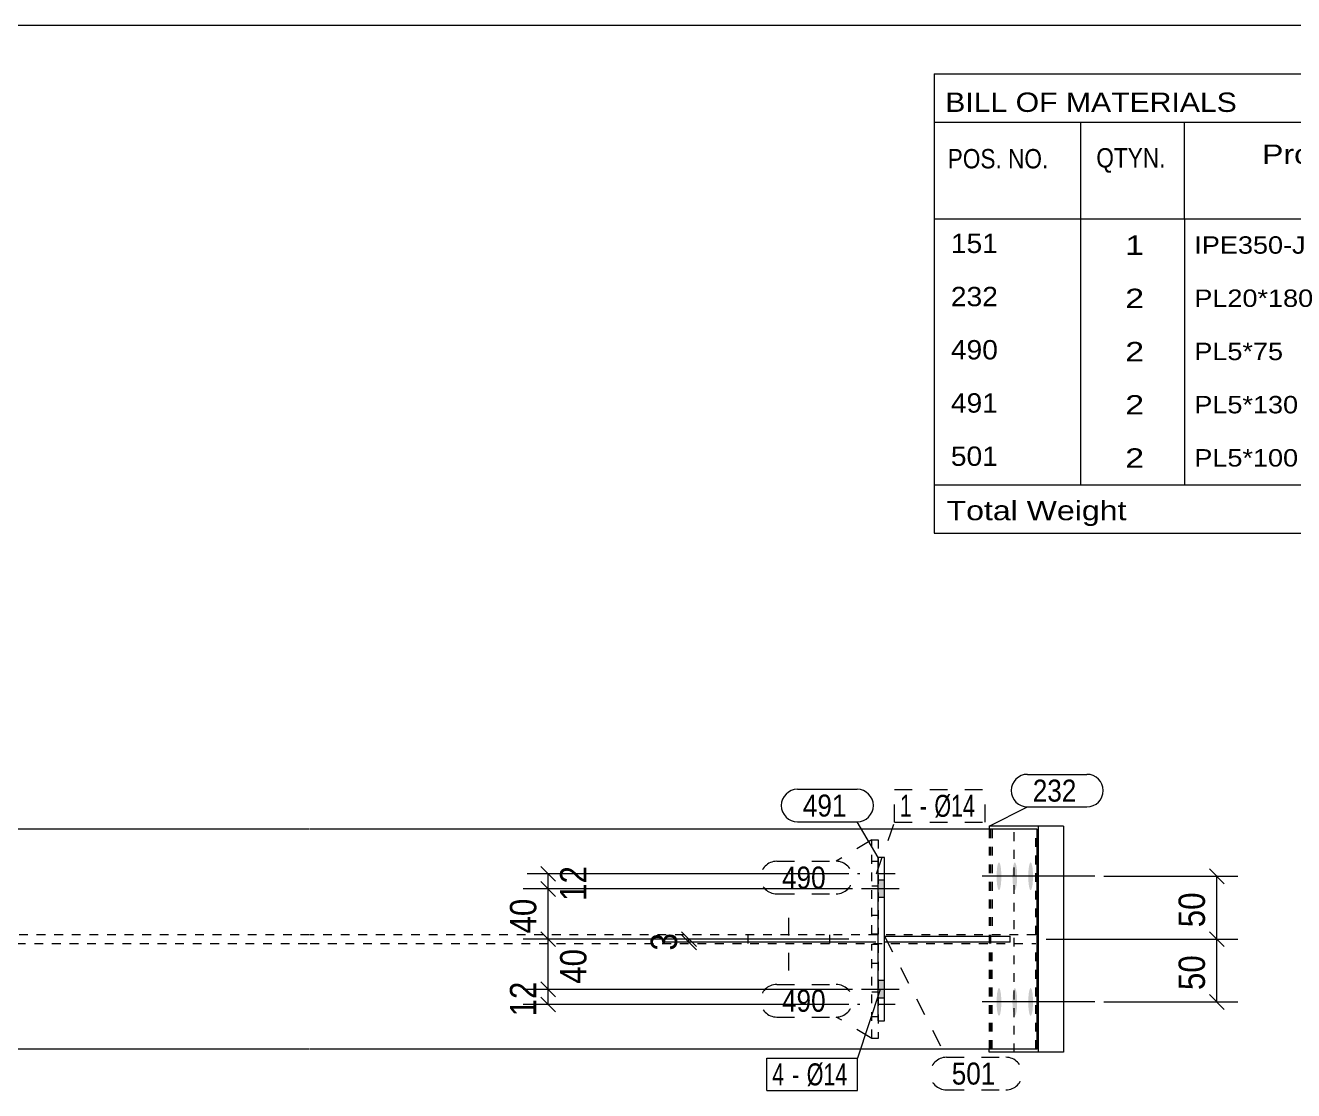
# Model space of a CAD drawing. Header units: millimetres. Extents: x 2 to 579, y 1 to 405.
# Drawn here: x 290.7 to 434.8, y 283.9 to 405 of the extents above; entities that cross this region are included whole.
import ezdxf

# ---------------------------------------------------------------- set-up
doc = ezdxf.new("R2010")
doc.units = ezdxf.units.MM
for name, pattern in [('XKITLINE00', [0]), ('XKITLINE01', [4, 1, -1, 1, -1]), ('XKITLINE02', [4, 2, -2])]:
    doc.linetypes.add(name, pattern=pattern)
for name, color, linetype, lineweight in [('Bolt', 3, 'Continuous', 0), ('BoltMark', 7, 'Continuous', 0), ('Dimensions', 7, 'Continuous', 0), ('DrawingSheet', 5, 'Continuous', 0), ('OtherObjectType', 7, 'Continuous', 0), ('Part', 2, 'Continuous', 0), ('PartMark', 7, 'Continuous', 0)]:
    doc.layers.add(name, color=color, linetype=linetype, lineweight=lineweight)
doc.styles.add('ARIAL', font='ARIAL.TTF')
doc.styles.add('ARIAL_NARROW', font='ARIALN.TTF')

# ---------------------------------------------------------------- blocks, each defined once
blk = doc.blocks.new('*A19')
at = {"layer": 'Bolt', "color": 3, "linetype": 'XKITLINE02', "lineweight": 0}
for p, q in [((377.48, 297.54), (377.48, 304.69)), ((372.84, 300.61), (372.84, 301.61)), ((382.12, 300.61), (382.12, 301.61))]:
    blk.add_line(p, q, dxfattribs=at)
blk = doc.blocks.new('*A21')
at = {"layer": 'Bolt', "color": 3, "linetype": 'XKITLINE02', "lineweight": 0}
for p, q in [((387.64, 295.09), (386.92, 295.09)), ((389.56, 293.69), (385.28, 293.69)), ((387.64, 292.28), (386.92, 292.28))]:
    blk.add_line(p, q, dxfattribs=at)
blk = doc.blocks.new('*A22')
at = {"layer": 'Bolt', "color": 3, "linetype": 'XKITLINE02', "lineweight": 0}
for p, q in [((387.64, 309.95), (386.92, 309.95)), ((389.56, 308.54), (385.28, 308.54)), ((387.64, 307.14), (386.92, 307.14))]:
    blk.add_line(p, q, dxfattribs=at)
blk = doc.blocks.new('*A23')
at = {"layer": 'Bolt'}
for points in [[(387.64, 307.83), (388.35, 307.83), (388.35, 305.83), (387.64, 305.83)], [(387.64, 307.83), (388.35, 307.83), (388.35, 305.83), (387.64, 305.83)], [(387.64, 296.4), (388.35, 296.4), (388.35, 294.4), (387.64, 294.4)], [(387.64, 296.4), (388.35, 296.4), (388.35, 294.4), (387.64, 294.4)]]:
    blk.add_hatch(color=3, dxfattribs=at).paths.add_polyline_path(points, flags=17)
at = {"layer": 'Bolt', "color": 3, "linetype": 'XKITLINE00', "lineweight": 0}
for p, q in [((388.35, 307.83), (387.64, 307.83)), ((388.35, 307.83), (387.64, 307.83)), ((390.01, 306.83), (385.72, 306.83)), ((390.01, 306.83), (385.72, 306.83)), ((388.35, 305.83), (387.64, 305.83)), ((388.35, 305.83), (387.64, 305.83)), ((388.35, 296.4), (387.64, 296.4)), ((388.35, 296.4), (387.64, 296.4)), ((390.01, 295.4), (385.72, 295.4)), ((390.01, 295.4), (385.72, 295.4)), ((388.35, 294.4), (387.64, 294.4)), ((388.35, 294.4), (387.64, 294.4))]:
    blk.add_line(p, q, dxfattribs=at)
blk = doc.blocks.new('*A26')
at = {"layer": 'Bolt'}
for points in [[(401.62, 308.22), (401.62, 308.18), (401.62, 308.14), (401.62, 308.1), (401.62, 308.06), (401.62, 308.03), (401.62, 307.99), (401.62, 307.95), (401.62, 307.91), (401.62, 307.87), (401.62, 307.84), (401.61, 307.8), (401.61, 307.76), (401.61, 307.73), (401.61, 307.69), (401.6, 307.66), (401.6, 307.62), (401.6, 307.58), (401.6, 307.55), (401.59, 307.52), (401.59, 307.48), (401.59, 307.45), (401.58, 307.42), (401.58, 307.38), (401.58, 307.35), (401.57, 307.32), (401.57, 307.29), (401.56, 307.26), (401.56, 307.23), (401.56, 307.2), (401.55, 307.17), (401.55, 307.15), (401.54, 307.12), (401.54, 307.09), (401.53, 307.07), (401.53, 307.04), (401.52, 307.02), (401.52, 306.99), (401.51, 306.97), (401.51, 306.95), (401.5, 306.93), (401.5, 306.91), (401.49, 306.89), (401.48, 306.87), (401.48, 306.85), (401.47, 306.84), (401.47, 306.82), (401.46, 306.8), (401.46, 306.79), (401.45, 306.78), (401.44, 306.76), (401.44, 306.75), (401.43, 306.74), (401.42, 306.73), (401.42, 306.72), (401.41, 306.72), (401.41, 306.71), (401.4, 306.7), (401.39, 306.7), (401.39, 306.69), (401.38, 306.69), (401.37, 306.69), (401.37, 306.69), (401.36, 306.69), (401.35, 306.69), (401.35, 306.69), (401.34, 306.69), (401.33, 306.69), (401.33, 306.7), (401.32, 306.7), (401.31, 306.71), (401.31, 306.72), (401.3, 306.72), (401.3, 306.73), (401.29, 306.74), (401.28, 306.75), (401.28, 306.76), (401.27, 306.78), (401.26, 306.79), (401.26, 306.8), (401.25, 306.82), (401.25, 306.84), (401.24, 306.85), (401.23, 306.87), (401.23, 306.89), (401.22, 306.91), (401.22, 306.93), (401.21, 306.95), (401.21, 306.97), (401.2, 306.99), (401.2, 307.02), (401.19, 307.04), (401.19, 307.07), (401.18, 307.09), (401.18, 307.12), (401.17, 307.15), (401.17, 307.17), (401.16, 307.2), (401.16, 307.23), (401.15, 307.26), (401.15, 307.29), (401.15, 307.32), (401.14, 307.35), (401.14, 307.38), (401.14, 307.42), (401.13, 307.45), (401.13, 307.48), (401.13, 307.52), (401.12, 307.55), (401.12, 307.58), (401.12, 307.62), (401.11, 307.66), (401.11, 307.69), (401.11, 307.73), (401.11, 307.76), (401.11, 307.8), (401.1, 307.84), (401.1, 307.87), (401.1, 307.91), (401.1, 307.95), (401.1, 307.99), (401.1, 308.03), (401.1, 308.06), (401.1, 308.1), (401.09, 308.14), (401.09, 308.18), (401.09, 308.22), (401.09, 308.26), (401.09, 308.3), (401.09, 308.33), (401.09, 308.37), (401.1, 308.41), (401.1, 308.45), (401.1, 308.49), (401.1, 308.53), (401.1, 308.56), (401.1, 308.6), (401.1, 308.64), (401.1, 308.68), (401.11, 308.71), (401.11, 308.75), (401.11, 308.79), (401.11, 308.82), (401.11, 308.86), (401.12, 308.89), (401.12, 308.93), (401.12, 308.96), (401.13, 309), (401.13, 309.03), (401.13, 309.06), (401.14, 309.1), (401.14, 309.13), (401.14, 309.16), (401.15, 309.19), (401.15, 309.22), (401.15, 309.25), (401.16, 309.28), (401.16, 309.31), (401.17, 309.34), (401.17, 309.37), (401.18, 309.39), (401.18, 309.42), (401.19, 309.45), (401.19, 309.47), (401.2, 309.5), (401.2, 309.52), (401.21, 309.54), (401.21, 309.56), (401.22, 309.58), (401.22, 309.6), (401.23, 309.62), (401.23, 309.64), (401.24, 309.66), (401.25, 309.68), (401.25, 309.69), (401.26, 309.71), (401.26, 309.72), (401.27, 309.74), (401.28, 309.75), (401.28, 309.76), (401.29, 309.77), (401.3, 309.78), (401.3, 309.79), (401.31, 309.8), (401.31, 309.8), (401.32, 309.81), (401.33, 309.82), (401.33, 309.82), (401.34, 309.82), (401.35, 309.83), (401.35, 309.83), (401.36, 309.83), (401.37, 309.83), (401.37, 309.83), (401.38, 309.82), (401.39, 309.82), (401.39, 309.82), (401.4, 309.81), (401.41, 309.8), (401.41, 309.8), (401.42, 309.79), (401.42, 309.78), (401.43, 309.77), (401.44, 309.76), (401.44, 309.75), (401.45, 309.74), (401.46, 309.72), (401.46, 309.71), (401.47, 309.69), (401.47, 309.68), (401.48, 309.66), (401.48, 309.64), (401.49, 309.62), (401.5, 309.6), (401.5, 309.58), (401.51, 309.56), (401.51, 309.54), (401.52, 309.52), (401.52, 309.5), (401.53, 309.47), (401.53, 309.45), (401.54, 309.42), (401.54, 309.39), (401.55, 309.37), (401.55, 309.34), (401.56, 309.31), (401.56, 309.28), (401.56, 309.25), (401.57, 309.22), (401.57, 309.19), (401.58, 309.16), (401.58, 309.13), (401.58, 309.1), (401.59, 309.06), (401.59, 309.03), (401.59, 309), (401.6, 308.96), (401.6, 308.93), (401.6, 308.89), (401.6, 308.86), (401.61, 308.82), (401.61, 308.79), (401.61, 308.75), (401.61, 308.71), (401.62, 308.68), (401.62, 308.64), (401.62, 308.6), (401.62, 308.56), (401.62, 308.53), (401.62, 308.49), (401.62, 308.45), (401.62, 308.41), (401.62, 308.37), (401.62, 308.33), (401.62, 308.3), (401.62, 308.26)], [(403.42, 308.22), (403.42, 308.18), (403.42, 308.14), (403.42, 308.1), (403.42, 308.06), (403.42, 308.03), (403.42, 307.99), (403.42, 307.95), (403.42, 307.91), (403.42, 307.87), (403.41, 307.84), (403.41, 307.8), (403.41, 307.76), (403.41, 307.73), (403.41, 307.69), (403.4, 307.66), (403.4, 307.62), (403.4, 307.58), (403.39, 307.55), (403.39, 307.52), (403.39, 307.48), (403.39, 307.45), (403.38, 307.42), (403.38, 307.38), (403.37, 307.35), (403.37, 307.32), (403.37, 307.29), (403.36, 307.26), (403.36, 307.23), (403.35, 307.2), (403.35, 307.17), (403.35, 307.15), (403.34, 307.12), (403.34, 307.09), (403.33, 307.07), (403.33, 307.04), (403.32, 307.02), (403.32, 306.99), (403.31, 306.97), (403.31, 306.95), (403.3, 306.93), (403.29, 306.91), (403.29, 306.89), (403.28, 306.87), (403.28, 306.85), (403.27, 306.84), (403.27, 306.82), (403.26, 306.8), (403.25, 306.79), (403.25, 306.78), (403.24, 306.76), (403.23, 306.75), (403.23, 306.74), (403.22, 306.73), (403.22, 306.72), (403.21, 306.72), (403.2, 306.71), (403.2, 306.7), (403.19, 306.7), (403.18, 306.69), (403.18, 306.69), (403.17, 306.69), (403.16, 306.69), (403.16, 306.69), (403.15, 306.69), (403.14, 306.69), (403.14, 306.69), (403.13, 306.69), (403.13, 306.7), (403.12, 306.7), (403.11, 306.71), (403.11, 306.72), (403.1, 306.72), (403.09, 306.73), (403.09, 306.74), (403.08, 306.75), (403.07, 306.76), (403.07, 306.78), (403.06, 306.79), (403.06, 306.8), (403.05, 306.82), (403.04, 306.84), (403.04, 306.85), (403.03, 306.87), (403.03, 306.89), (403.02, 306.91), (403.02, 306.93), (403.01, 306.95), (403, 306.97), (403, 306.99), (402.99, 307.02), (402.99, 307.04), (402.98, 307.07), (402.98, 307.09), (402.97, 307.12), (402.97, 307.15), (402.97, 307.17), (402.96, 307.2), (402.96, 307.23), (402.95, 307.26), (402.95, 307.29), (402.94, 307.32), (402.94, 307.35), (402.94, 307.38), (402.93, 307.42), (402.93, 307.45), (402.93, 307.48), (402.92, 307.52), (402.92, 307.55), (402.92, 307.58), (402.92, 307.62), (402.91, 307.66), (402.91, 307.69), (402.91, 307.73), (402.91, 307.76), (402.9, 307.8), (402.9, 307.84), (402.9, 307.87), (402.9, 307.91), (402.9, 307.95), (402.9, 307.99), (402.9, 308.03), (402.89, 308.06), (402.89, 308.1), (402.89, 308.14), (402.89, 308.18), (402.89, 308.22), (402.89, 308.26), (402.89, 308.3), (402.89, 308.33), (402.89, 308.37), (402.89, 308.41), (402.89, 308.45), (402.9, 308.49), (402.9, 308.53), (402.9, 308.56), (402.9, 308.6), (402.9, 308.64), (402.9, 308.68), (402.9, 308.71), (402.91, 308.75), (402.91, 308.79), (402.91, 308.82), (402.91, 308.86), (402.92, 308.89), (402.92, 308.93), (402.92, 308.96), (402.92, 309), (402.93, 309.03), (402.93, 309.06), (402.93, 309.1), (402.94, 309.13), (402.94, 309.16), (402.94, 309.19), (402.95, 309.22), (402.95, 309.25), (402.96, 309.28), (402.96, 309.31), (402.97, 309.34), (402.97, 309.37), (402.97, 309.39), (402.98, 309.42), (402.98, 309.45), (402.99, 309.47), (402.99, 309.5), (403, 309.52), (403, 309.54), (403.01, 309.56), (403.02, 309.58), (403.02, 309.6), (403.03, 309.62), (403.03, 309.64), (403.04, 309.66), (403.04, 309.68), (403.05, 309.69), (403.06, 309.71), (403.06, 309.72), (403.07, 309.74), (403.07, 309.75), (403.08, 309.76), (403.09, 309.77), (403.09, 309.78), (403.1, 309.79), (403.11, 309.8), (403.11, 309.8), (403.12, 309.81), (403.13, 309.82), (403.13, 309.82), (403.14, 309.82), (403.14, 309.83), (403.15, 309.83), (403.16, 309.83), (403.16, 309.83), (403.17, 309.83), (403.18, 309.82), (403.18, 309.82), (403.19, 309.82), (403.2, 309.81), (403.2, 309.8), (403.21, 309.8), (403.22, 309.79), (403.22, 309.78), (403.23, 309.77), (403.23, 309.76), (403.24, 309.75), (403.25, 309.74), (403.25, 309.72), (403.26, 309.71), (403.27, 309.69), (403.27, 309.68), (403.28, 309.66), (403.28, 309.64), (403.29, 309.62), (403.29, 309.6), (403.3, 309.58), (403.31, 309.56), (403.31, 309.54), (403.32, 309.52), (403.32, 309.5), (403.33, 309.47), (403.33, 309.45), (403.34, 309.42), (403.34, 309.39), (403.35, 309.37), (403.35, 309.34), (403.35, 309.31), (403.36, 309.28), (403.36, 309.25), (403.37, 309.22), (403.37, 309.19), (403.37, 309.16), (403.38, 309.13), (403.38, 309.1), (403.39, 309.06), (403.39, 309.03), (403.39, 309), (403.39, 308.96), (403.4, 308.93), (403.4, 308.89), (403.4, 308.86), (403.41, 308.82), (403.41, 308.79), (403.41, 308.75), (403.41, 308.71), (403.41, 308.68), (403.42, 308.64), (403.42, 308.6), (403.42, 308.56), (403.42, 308.53), (403.42, 308.49), (403.42, 308.45), (403.42, 308.41), (403.42, 308.37), (403.42, 308.33), (403.42, 308.3), (403.42, 308.26)], [(405.22, 308.22), (405.22, 308.18), (405.22, 308.14), (405.22, 308.1), (405.22, 308.06), (405.22, 308.03), (405.22, 307.99), (405.22, 307.95), (405.22, 307.91), (405.21, 307.87), (405.21, 307.84), (405.21, 307.8), (405.21, 307.76), (405.21, 307.73), (405.2, 307.69), (405.2, 307.66), (405.2, 307.62), (405.2, 307.58), (405.19, 307.55), (405.19, 307.52), (405.19, 307.48), (405.18, 307.45), (405.18, 307.42), (405.18, 307.38), (405.17, 307.35), (405.17, 307.32), (405.17, 307.29), (405.16, 307.26), (405.16, 307.23), (405.15, 307.2), (405.15, 307.17), (405.14, 307.15), (405.14, 307.12), (405.13, 307.09), (405.13, 307.07), (405.12, 307.04), (405.12, 307.02), (405.11, 306.99), (405.11, 306.97), (405.1, 306.95), (405.1, 306.93), (405.09, 306.91), (405.09, 306.89), (405.08, 306.87), (405.08, 306.85), (405.07, 306.84), (405.06, 306.82), (405.06, 306.8), (405.05, 306.79), (405.05, 306.78), (405.04, 306.76), (405.03, 306.75), (405.03, 306.74), (405.02, 306.73), (405.01, 306.72), (405.01, 306.72), (405, 306.71), (404.99, 306.7), (404.99, 306.7), (404.98, 306.69), (404.98, 306.69), (404.97, 306.69), (404.96, 306.69), (404.96, 306.69), (404.95, 306.69), (404.94, 306.69), (404.94, 306.69), (404.93, 306.69), (404.92, 306.7), (404.92, 306.7), (404.91, 306.71), (404.9, 306.72), (404.9, 306.72), (404.89, 306.73), (404.89, 306.74), (404.88, 306.75), (404.87, 306.76), (404.87, 306.78), (404.86, 306.79), (404.85, 306.8), (404.85, 306.82), (404.84, 306.84), (404.84, 306.85), (404.83, 306.87), (404.83, 306.89), (404.82, 306.91), (404.81, 306.93), (404.81, 306.95), (404.8, 306.97), (404.8, 306.99), (404.79, 307.02), (404.79, 307.04), (404.78, 307.07), (404.78, 307.09), (404.77, 307.12), (404.77, 307.15), (404.76, 307.17), (404.76, 307.2), (404.76, 307.23), (404.75, 307.26), (404.75, 307.29), (404.74, 307.32), (404.74, 307.35), (404.74, 307.38), (404.73, 307.42), (404.73, 307.45), (404.73, 307.48), (404.72, 307.52), (404.72, 307.55), (404.72, 307.58), (404.71, 307.62), (404.71, 307.66), (404.71, 307.69), (404.71, 307.73), (404.7, 307.76), (404.7, 307.8), (404.7, 307.84), (404.7, 307.87), (404.7, 307.91), (404.7, 307.95), (404.69, 307.99), (404.69, 308.03), (404.69, 308.06), (404.69, 308.1), (404.69, 308.14), (404.69, 308.18), (404.69, 308.22), (404.69, 308.26), (404.69, 308.3), (404.69, 308.33), (404.69, 308.37), (404.69, 308.41), (404.69, 308.45), (404.69, 308.49), (404.69, 308.53), (404.7, 308.56), (404.7, 308.6), (404.7, 308.64), (404.7, 308.68), (404.7, 308.71), (404.7, 308.75), (404.71, 308.79), (404.71, 308.82), (404.71, 308.86), (404.71, 308.89), (404.72, 308.93), (404.72, 308.96), (404.72, 309), (404.73, 309.03), (404.73, 309.06), (404.73, 309.1), (404.74, 309.13), (404.74, 309.16), (404.74, 309.19), (404.75, 309.22), (404.75, 309.25), (404.76, 309.28), (404.76, 309.31), (404.76, 309.34), (404.77, 309.37), (404.77, 309.39), (404.78, 309.42), (404.78, 309.45), (404.79, 309.47), (404.79, 309.5), (404.8, 309.52), (404.8, 309.54), (404.81, 309.56), (404.81, 309.58), (404.82, 309.6), (404.83, 309.62), (404.83, 309.64), (404.84, 309.66), (404.84, 309.68), (404.85, 309.69), (404.85, 309.71), (404.86, 309.72), (404.87, 309.74), (404.87, 309.75), (404.88, 309.76), (404.89, 309.77), (404.89, 309.78), (404.9, 309.79), (404.9, 309.8), (404.91, 309.8), (404.92, 309.81), (404.92, 309.82), (404.93, 309.82), (404.94, 309.82), (404.94, 309.83), (404.95, 309.83), (404.96, 309.83), (404.96, 309.83), (404.97, 309.83), (404.98, 309.82), (404.98, 309.82), (404.99, 309.82), (404.99, 309.81), (405, 309.8), (405.01, 309.8), (405.01, 309.79), (405.02, 309.78), (405.03, 309.77), (405.03, 309.76), (405.04, 309.75), (405.05, 309.74), (405.05, 309.72), (405.06, 309.71), (405.06, 309.69), (405.07, 309.68), (405.08, 309.66), (405.08, 309.64), (405.09, 309.62), (405.09, 309.6), (405.1, 309.58), (405.1, 309.56), (405.11, 309.54), (405.11, 309.52), (405.12, 309.5), (405.12, 309.47), (405.13, 309.45), (405.13, 309.42), (405.14, 309.39), (405.14, 309.37), (405.15, 309.34), (405.15, 309.31), (405.16, 309.28), (405.16, 309.25), (405.17, 309.22), (405.17, 309.19), (405.17, 309.16), (405.18, 309.13), (405.18, 309.1), (405.18, 309.06), (405.19, 309.03), (405.19, 309), (405.19, 308.96), (405.2, 308.93), (405.2, 308.89), (405.2, 308.86), (405.2, 308.82), (405.21, 308.79), (405.21, 308.75), (405.21, 308.71), (405.21, 308.68), (405.21, 308.64), (405.22, 308.6), (405.22, 308.56), (405.22, 308.53), (405.22, 308.49), (405.22, 308.45), (405.22, 308.41), (405.22, 308.37), (405.22, 308.33), (405.22, 308.3), (405.22, 308.26)], [(401.62, 293.93), (401.62, 293.89), (401.62, 293.86), (401.62, 293.82), (401.62, 293.78), (401.62, 293.74), (401.62, 293.7), (401.62, 293.66), (401.62, 293.63), (401.62, 293.59), (401.62, 293.55), (401.61, 293.51), (401.61, 293.48), (401.61, 293.44), (401.61, 293.41), (401.6, 293.37), (401.6, 293.33), (401.6, 293.3), (401.6, 293.26), (401.59, 293.23), (401.59, 293.2), (401.59, 293.16), (401.58, 293.13), (401.58, 293.1), (401.58, 293.07), (401.57, 293.03), (401.57, 293), (401.56, 292.97), (401.56, 292.94), (401.56, 292.92), (401.55, 292.89), (401.55, 292.86), (401.54, 292.83), (401.54, 292.81), (401.53, 292.78), (401.53, 292.76), (401.52, 292.73), (401.52, 292.71), (401.51, 292.69), (401.51, 292.66), (401.5, 292.64), (401.5, 292.62), (401.49, 292.6), (401.48, 292.59), (401.48, 292.57), (401.47, 292.55), (401.47, 292.53), (401.46, 292.52), (401.46, 292.5), (401.45, 292.49), (401.44, 292.48), (401.44, 292.47), (401.43, 292.46), (401.42, 292.45), (401.42, 292.44), (401.41, 292.43), (401.41, 292.42), (401.4, 292.42), (401.39, 292.41), (401.39, 292.41), (401.38, 292.4), (401.37, 292.4), (401.37, 292.4), (401.36, 292.4), (401.35, 292.4), (401.35, 292.4), (401.34, 292.4), (401.33, 292.41), (401.33, 292.41), (401.32, 292.42), (401.31, 292.42), (401.31, 292.43), (401.3, 292.44), (401.3, 292.45), (401.29, 292.46), (401.28, 292.47), (401.28, 292.48), (401.27, 292.49), (401.26, 292.5), (401.26, 292.52), (401.25, 292.53), (401.25, 292.55), (401.24, 292.57), (401.23, 292.59), (401.23, 292.6), (401.22, 292.62), (401.22, 292.64), (401.21, 292.66), (401.21, 292.69), (401.2, 292.71), (401.2, 292.73), (401.19, 292.76), (401.19, 292.78), (401.18, 292.81), (401.18, 292.83), (401.17, 292.86), (401.17, 292.89), (401.16, 292.92), (401.16, 292.94), (401.15, 292.97), (401.15, 293), (401.15, 293.03), (401.14, 293.07), (401.14, 293.1), (401.14, 293.13), (401.13, 293.16), (401.13, 293.2), (401.13, 293.23), (401.12, 293.26), (401.12, 293.3), (401.12, 293.33), (401.11, 293.37), (401.11, 293.41), (401.11, 293.44), (401.11, 293.48), (401.11, 293.51), (401.1, 293.55), (401.1, 293.59), (401.1, 293.63), (401.1, 293.66), (401.1, 293.7), (401.1, 293.74), (401.1, 293.78), (401.1, 293.82), (401.09, 293.86), (401.09, 293.89), (401.09, 293.93), (401.09, 293.97), (401.09, 294.01), (401.09, 294.05), (401.09, 294.09), (401.1, 294.12), (401.1, 294.16), (401.1, 294.2), (401.1, 294.24), (401.1, 294.28), (401.1, 294.32), (401.1, 294.35), (401.1, 294.39), (401.11, 294.43), (401.11, 294.46), (401.11, 294.5), (401.11, 294.54), (401.11, 294.57), (401.12, 294.61), (401.12, 294.64), (401.12, 294.68), (401.13, 294.71), (401.13, 294.75), (401.13, 294.78), (401.14, 294.81), (401.14, 294.84), (401.14, 294.88), (401.15, 294.91), (401.15, 294.94), (401.15, 294.97), (401.16, 295), (401.16, 295.03), (401.17, 295.05), (401.17, 295.08), (401.18, 295.11), (401.18, 295.14), (401.19, 295.16), (401.19, 295.19), (401.2, 295.21), (401.2, 295.23), (401.21, 295.26), (401.21, 295.28), (401.22, 295.3), (401.22, 295.32), (401.23, 295.34), (401.23, 295.36), (401.24, 295.37), (401.25, 295.39), (401.25, 295.41), (401.26, 295.42), (401.26, 295.44), (401.27, 295.45), (401.28, 295.46), (401.28, 295.47), (401.29, 295.49), (401.3, 295.5), (401.3, 295.5), (401.31, 295.51), (401.31, 295.52), (401.32, 295.53), (401.33, 295.53), (401.33, 295.53), (401.34, 295.54), (401.35, 295.54), (401.35, 295.54), (401.36, 295.54), (401.37, 295.54), (401.37, 295.54), (401.38, 295.54), (401.39, 295.53), (401.39, 295.53), (401.4, 295.53), (401.41, 295.52), (401.41, 295.51), (401.42, 295.5), (401.42, 295.5), (401.43, 295.49), (401.44, 295.47), (401.44, 295.46), (401.45, 295.45), (401.46, 295.44), (401.46, 295.42), (401.47, 295.41), (401.47, 295.39), (401.48, 295.37), (401.48, 295.36), (401.49, 295.34), (401.5, 295.32), (401.5, 295.3), (401.51, 295.28), (401.51, 295.26), (401.52, 295.23), (401.52, 295.21), (401.53, 295.19), (401.53, 295.16), (401.54, 295.14), (401.54, 295.11), (401.55, 295.08), (401.55, 295.05), (401.56, 295.03), (401.56, 295), (401.56, 294.97), (401.57, 294.94), (401.57, 294.91), (401.58, 294.88), (401.58, 294.84), (401.58, 294.81), (401.59, 294.78), (401.59, 294.75), (401.59, 294.71), (401.6, 294.68), (401.6, 294.64), (401.6, 294.61), (401.6, 294.57), (401.61, 294.54), (401.61, 294.5), (401.61, 294.46), (401.61, 294.43), (401.62, 294.39), (401.62, 294.35), (401.62, 294.32), (401.62, 294.28), (401.62, 294.24), (401.62, 294.2), (401.62, 294.16), (401.62, 294.12), (401.62, 294.09), (401.62, 294.05), (401.62, 294.01), (401.62, 293.97)], [(403.42, 293.93), (403.42, 293.89), (403.42, 293.86), (403.42, 293.82), (403.42, 293.78), (403.42, 293.74), (403.42, 293.7), (403.42, 293.66), (403.42, 293.63), (403.42, 293.59), (403.41, 293.55), (403.41, 293.51), (403.41, 293.48), (403.41, 293.44), (403.41, 293.41), (403.4, 293.37), (403.4, 293.33), (403.4, 293.3), (403.39, 293.26), (403.39, 293.23), (403.39, 293.2), (403.39, 293.16), (403.38, 293.13), (403.38, 293.1), (403.37, 293.07), (403.37, 293.03), (403.37, 293), (403.36, 292.97), (403.36, 292.94), (403.35, 292.92), (403.35, 292.89), (403.35, 292.86), (403.34, 292.83), (403.34, 292.81), (403.33, 292.78), (403.33, 292.76), (403.32, 292.73), (403.32, 292.71), (403.31, 292.69), (403.31, 292.66), (403.3, 292.64), (403.29, 292.62), (403.29, 292.6), (403.28, 292.59), (403.28, 292.57), (403.27, 292.55), (403.27, 292.53), (403.26, 292.52), (403.25, 292.5), (403.25, 292.49), (403.24, 292.48), (403.23, 292.47), (403.23, 292.46), (403.22, 292.45), (403.22, 292.44), (403.21, 292.43), (403.2, 292.42), (403.2, 292.42), (403.19, 292.41), (403.18, 292.41), (403.18, 292.4), (403.17, 292.4), (403.16, 292.4), (403.16, 292.4), (403.15, 292.4), (403.14, 292.4), (403.14, 292.4), (403.13, 292.41), (403.13, 292.41), (403.12, 292.42), (403.11, 292.42), (403.11, 292.43), (403.1, 292.44), (403.09, 292.45), (403.09, 292.46), (403.08, 292.47), (403.07, 292.48), (403.07, 292.49), (403.06, 292.5), (403.06, 292.52), (403.05, 292.53), (403.04, 292.55), (403.04, 292.57), (403.03, 292.59), (403.03, 292.6), (403.02, 292.62), (403.02, 292.64), (403.01, 292.66), (403, 292.69), (403, 292.71), (402.99, 292.73), (402.99, 292.76), (402.98, 292.78), (402.98, 292.81), (402.97, 292.83), (402.97, 292.86), (402.97, 292.89), (402.96, 292.92), (402.96, 292.94), (402.95, 292.97), (402.95, 293), (402.94, 293.03), (402.94, 293.07), (402.94, 293.1), (402.93, 293.13), (402.93, 293.16), (402.93, 293.2), (402.92, 293.23), (402.92, 293.26), (402.92, 293.3), (402.92, 293.33), (402.91, 293.37), (402.91, 293.41), (402.91, 293.44), (402.91, 293.48), (402.9, 293.51), (402.9, 293.55), (402.9, 293.59), (402.9, 293.63), (402.9, 293.66), (402.9, 293.7), (402.9, 293.74), (402.89, 293.78), (402.89, 293.82), (402.89, 293.86), (402.89, 293.89), (402.89, 293.93), (402.89, 293.97), (402.89, 294.01), (402.89, 294.05), (402.89, 294.09), (402.89, 294.12), (402.89, 294.16), (402.9, 294.2), (402.9, 294.24), (402.9, 294.28), (402.9, 294.32), (402.9, 294.35), (402.9, 294.39), (402.9, 294.43), (402.91, 294.46), (402.91, 294.5), (402.91, 294.54), (402.91, 294.57), (402.92, 294.61), (402.92, 294.64), (402.92, 294.68), (402.92, 294.71), (402.93, 294.75), (402.93, 294.78), (402.93, 294.81), (402.94, 294.84), (402.94, 294.88), (402.94, 294.91), (402.95, 294.94), (402.95, 294.97), (402.96, 295), (402.96, 295.03), (402.97, 295.05), (402.97, 295.08), (402.97, 295.11), (402.98, 295.14), (402.98, 295.16), (402.99, 295.19), (402.99, 295.21), (403, 295.23), (403, 295.26), (403.01, 295.28), (403.02, 295.3), (403.02, 295.32), (403.03, 295.34), (403.03, 295.36), (403.04, 295.37), (403.04, 295.39), (403.05, 295.41), (403.06, 295.42), (403.06, 295.44), (403.07, 295.45), (403.07, 295.46), (403.08, 295.47), (403.09, 295.49), (403.09, 295.5), (403.1, 295.5), (403.11, 295.51), (403.11, 295.52), (403.12, 295.53), (403.13, 295.53), (403.13, 295.53), (403.14, 295.54), (403.14, 295.54), (403.15, 295.54), (403.16, 295.54), (403.16, 295.54), (403.17, 295.54), (403.18, 295.54), (403.18, 295.53), (403.19, 295.53), (403.2, 295.53), (403.2, 295.52), (403.21, 295.51), (403.22, 295.5), (403.22, 295.5), (403.23, 295.49), (403.23, 295.47), (403.24, 295.46), (403.25, 295.45), (403.25, 295.44), (403.26, 295.42), (403.27, 295.41), (403.27, 295.39), (403.28, 295.37), (403.28, 295.36), (403.29, 295.34), (403.29, 295.32), (403.3, 295.3), (403.31, 295.28), (403.31, 295.26), (403.32, 295.23), (403.32, 295.21), (403.33, 295.19), (403.33, 295.16), (403.34, 295.14), (403.34, 295.11), (403.35, 295.08), (403.35, 295.05), (403.35, 295.03), (403.36, 295), (403.36, 294.97), (403.37, 294.94), (403.37, 294.91), (403.37, 294.88), (403.38, 294.84), (403.38, 294.81), (403.39, 294.78), (403.39, 294.75), (403.39, 294.71), (403.39, 294.68), (403.4, 294.64), (403.4, 294.61), (403.4, 294.57), (403.41, 294.54), (403.41, 294.5), (403.41, 294.46), (403.41, 294.43), (403.41, 294.39), (403.42, 294.35), (403.42, 294.32), (403.42, 294.28), (403.42, 294.24), (403.42, 294.2), (403.42, 294.16), (403.42, 294.12), (403.42, 294.09), (403.42, 294.05), (403.42, 294.01), (403.42, 293.97)], [(405.22, 293.93), (405.22, 293.89), (405.22, 293.86), (405.22, 293.82), (405.22, 293.78), (405.22, 293.74), (405.22, 293.7), (405.22, 293.66), (405.22, 293.63), (405.21, 293.59), (405.21, 293.55), (405.21, 293.51), (405.21, 293.48), (405.21, 293.44), (405.2, 293.41), (405.2, 293.37), (405.2, 293.33), (405.2, 293.3), (405.19, 293.26), (405.19, 293.23), (405.19, 293.2), (405.18, 293.16), (405.18, 293.13), (405.18, 293.1), (405.17, 293.07), (405.17, 293.03), (405.17, 293), (405.16, 292.97), (405.16, 292.94), (405.15, 292.92), (405.15, 292.89), (405.14, 292.86), (405.14, 292.83), (405.13, 292.81), (405.13, 292.78), (405.12, 292.76), (405.12, 292.73), (405.11, 292.71), (405.11, 292.69), (405.1, 292.66), (405.1, 292.64), (405.09, 292.62), (405.09, 292.6), (405.08, 292.59), (405.08, 292.57), (405.07, 292.55), (405.06, 292.53), (405.06, 292.52), (405.05, 292.5), (405.05, 292.49), (405.04, 292.48), (405.03, 292.47), (405.03, 292.46), (405.02, 292.45), (405.01, 292.44), (405.01, 292.43), (405, 292.42), (404.99, 292.42), (404.99, 292.41), (404.98, 292.41), (404.98, 292.4), (404.97, 292.4), (404.96, 292.4), (404.96, 292.4), (404.95, 292.4), (404.94, 292.4), (404.94, 292.4), (404.93, 292.41), (404.92, 292.41), (404.92, 292.42), (404.91, 292.42), (404.9, 292.43), (404.9, 292.44), (404.89, 292.45), (404.89, 292.46), (404.88, 292.47), (404.87, 292.48), (404.87, 292.49), (404.86, 292.5), (404.85, 292.52), (404.85, 292.53), (404.84, 292.55), (404.84, 292.57), (404.83, 292.59), (404.83, 292.6), (404.82, 292.62), (404.81, 292.64), (404.81, 292.66), (404.8, 292.69), (404.8, 292.71), (404.79, 292.73), (404.79, 292.76), (404.78, 292.78), (404.78, 292.81), (404.77, 292.83), (404.77, 292.86), (404.76, 292.89), (404.76, 292.92), (404.76, 292.94), (404.75, 292.97), (404.75, 293), (404.74, 293.03), (404.74, 293.07), (404.74, 293.1), (404.73, 293.13), (404.73, 293.16), (404.73, 293.2), (404.72, 293.23), (404.72, 293.26), (404.72, 293.3), (404.71, 293.33), (404.71, 293.37), (404.71, 293.41), (404.71, 293.44), (404.7, 293.48), (404.7, 293.51), (404.7, 293.55), (404.7, 293.59), (404.7, 293.63), (404.7, 293.66), (404.69, 293.7), (404.69, 293.74), (404.69, 293.78), (404.69, 293.82), (404.69, 293.86), (404.69, 293.89), (404.69, 293.93), (404.69, 293.97), (404.69, 294.01), (404.69, 294.05), (404.69, 294.09), (404.69, 294.12), (404.69, 294.16), (404.69, 294.2), (404.69, 294.24), (404.7, 294.28), (404.7, 294.32), (404.7, 294.35), (404.7, 294.39), (404.7, 294.43), (404.7, 294.46), (404.71, 294.5), (404.71, 294.54), (404.71, 294.57), (404.71, 294.61), (404.72, 294.64), (404.72, 294.68), (404.72, 294.71), (404.73, 294.75), (404.73, 294.78), (404.73, 294.81), (404.74, 294.84), (404.74, 294.88), (404.74, 294.91), (404.75, 294.94), (404.75, 294.97), (404.76, 295), (404.76, 295.03), (404.76, 295.05), (404.77, 295.08), (404.77, 295.11), (404.78, 295.14), (404.78, 295.16), (404.79, 295.19), (404.79, 295.21), (404.8, 295.23), (404.8, 295.26), (404.81, 295.28), (404.81, 295.3), (404.82, 295.32), (404.83, 295.34), (404.83, 295.36), (404.84, 295.37), (404.84, 295.39), (404.85, 295.41), (404.85, 295.42), (404.86, 295.44), (404.87, 295.45), (404.87, 295.46), (404.88, 295.47), (404.89, 295.49), (404.89, 295.5), (404.9, 295.5), (404.9, 295.51), (404.91, 295.52), (404.92, 295.53), (404.92, 295.53), (404.93, 295.53), (404.94, 295.54), (404.94, 295.54), (404.95, 295.54), (404.96, 295.54), (404.96, 295.54), (404.97, 295.54), (404.98, 295.54), (404.98, 295.53), (404.99, 295.53), (404.99, 295.53), (405, 295.52), (405.01, 295.51), (405.01, 295.5), (405.02, 295.5), (405.03, 295.49), (405.03, 295.47), (405.04, 295.46), (405.05, 295.45), (405.05, 295.44), (405.06, 295.42), (405.06, 295.41), (405.07, 295.39), (405.08, 295.37), (405.08, 295.36), (405.09, 295.34), (405.09, 295.32), (405.1, 295.3), (405.1, 295.28), (405.11, 295.26), (405.11, 295.23), (405.12, 295.21), (405.12, 295.19), (405.13, 295.16), (405.13, 295.14), (405.14, 295.11), (405.14, 295.08), (405.15, 295.05), (405.15, 295.03), (405.16, 295), (405.16, 294.97), (405.17, 294.94), (405.17, 294.91), (405.17, 294.88), (405.18, 294.84), (405.18, 294.81), (405.18, 294.78), (405.19, 294.75), (405.19, 294.71), (405.19, 294.68), (405.2, 294.64), (405.2, 294.61), (405.2, 294.57), (405.2, 294.54), (405.21, 294.5), (405.21, 294.46), (405.21, 294.43), (405.21, 294.39), (405.21, 294.35), (405.22, 294.32), (405.22, 294.28), (405.22, 294.24), (405.22, 294.2), (405.22, 294.16), (405.22, 294.12), (405.22, 294.09), (405.22, 294.05), (405.22, 294.01), (405.22, 293.97)]]:
    blk.add_hatch(color=3, dxfattribs=at).paths.add_polyline_path(points, flags=17)
at = {"layer": 'Bolt', "color": 3, "linetype": 'XKITLINE00', "lineweight": 0}
for p, q in [((408.68, 308.26), (399.44, 308.26)), ((410.47, 308.26), (401.24, 308.26)), ((412.27, 308.26), (403.04, 308.26)), ((408.68, 293.97), (399.44, 293.97)), ((410.47, 293.97), (401.24, 293.97)), ((412.27, 293.97), (403.04, 293.97))]:
    blk.add_line(p, q, dxfattribs=at)
blk = doc.blocks.new('*A27')
at = {"layer": 'Part'}
blk.add_hatch(color=2, dxfattribs=at).paths.add_polyline_path([(160.18, 302.51), (161.78, 302.51), (160.98, 301.11)], flags=17)
at = {"layer": 'Part', "color": 7, "linetype": 'XKITLINE01', "lineweight": 0}
for p, q in [((118.12, 288.61), (118.12, 313.61)), ((123.55, 313.61), (118.12, 313.61)), ((118.29, 301.61), (118.29, 313.61)), ((123.23, 301.61), (123.23, 313.61)), ((123.4, 288.61), (123.4, 313.61)), ((400.43, 288.61), (400.43, 313.61)), ((400.6, 313.61), (400.6, 301.61)), ((405.54, 301.61), (405.54, 313.61)), ((203.62, 301.61), (118.29, 301.61)), ((322.98, 301.61), (203.72, 301.61)), ((405.54, 301.61), (323.08, 301.61)), ((118.29, 288.61), (118.29, 300.61)), ((118.29, 300.61), (203.62, 300.61)), ((123.23, 288.61), (123.23, 300.61)), ((203.72, 300.61), (322.98, 300.61)), ((323.08, 300.61), (405.54, 300.61)), ((400.6, 288.61), (400.6, 300.61)), ((405.54, 288.61), (405.54, 300.61)), ((123.55, 288.61), (118.12, 288.61))]:
    blk.add_line(p, q, dxfattribs=at)
at = {"layer": 'Part', "color": 2, "linetype": 'XKITLINE00', "lineweight": 0}
for p, q in [((203.62, 313.61), (123.55, 313.61)), ((322.98, 313.61), (203.72, 313.61)), ((405.71, 313.61), (323.08, 313.61)), ((405.71, 288.61), (405.71, 313.61)), ((160.98, 301.11), (160.18, 302.51)), ((160.18, 302.51), (161.78, 302.51)), ((161.78, 302.51), (160.98, 301.11)), ((203.62, 288.61), (123.55, 288.61)), ((322.98, 288.61), (203.72, 288.61)), ((405.71, 288.61), (323.08, 288.61))]:
    blk.add_line(p, q, dxfattribs=at)
blk.add_circle((160.98, 302.01), 1, dxfattribs=at)
blk = doc.blocks.new('*A28')
at = {"layer": 'Part', "color": 7, "linetype": 'XKITLINE01', "lineweight": 0}
for p, q in [((386.92, 289.83), (386.92, 300.54)), ((386.92, 300.54), (387.64, 300.54)), ((387.64, 300.54), (387.64, 289.83)), ((386.92, 298.4), (387.64, 298.4)), ((387.64, 289.83), (386.92, 289.83))]:
    blk.add_line(p, q, dxfattribs=at)
blk = doc.blocks.new('*A29')
at = {"layer": 'Part', "color": 7, "linetype": 'XKITLINE01', "lineweight": 0}
for p, q in [((386.92, 301.69), (386.92, 312.4)), ((386.92, 312.4), (387.64, 312.4)), ((387.64, 312.4), (387.64, 301.69)), ((386.92, 303.83), (387.64, 303.83)), ((387.64, 301.69), (386.92, 301.69))]:
    blk.add_line(p, q, dxfattribs=at)
blk = doc.blocks.new('*A30')
at = {"layer": 'Part', "color": 2, "linetype": 'XKITLINE00', "lineweight": 0}
for p, q in [((388.35, 301.47), (402.64, 301.47)), ((402.64, 300.76), (402.64, 301.47)), ((402.64, 300.76), (388.35, 300.76))]:
    blk.add_line(p, q, dxfattribs=at)
at = {"layer": 'Part', "color": 7, "linetype": 'XKITLINE01', "lineweight": 0}
blk.add_line((388.35, 300.76), (388.35, 301.47), dxfattribs=at)
blk.add_line((388.35, 300.76), (388.35, 301.47), dxfattribs=at)
blk = doc.blocks.new('*A31')
at = {"layer": 'Part', "color": 2, "linetype": 'XKITLINE00', "lineweight": 0}
for p, q in [((388.35, 310.4), (387.64, 310.4)), ((387.64, 291.83), (387.64, 310.4)), ((388.35, 291.83), (388.35, 310.4)), ((387.64, 291.83), (388.35, 291.83))]:
    blk.add_line(p, q, dxfattribs=at)
blk = doc.blocks.new('*A35')
at = {"layer": 'Part', "color": 2, "linetype": 'XKITLINE00', "lineweight": 0}
for p, q in [((400.24, 313.97), (400.24, 313.61)), ((405.86, 313.97), (400.24, 313.97)), ((408.7, 313.97), (405.86, 313.97)), ((405.86, 288.26), (405.86, 313.97)), ((408.7, 313.97), (408.7, 288.26)), ((400.24, 288.26), (400.24, 288.61)), ((408.7, 288.26), (400.24, 288.26))]:
    blk.add_line(p, q, dxfattribs=at)
at = {"layer": 'Part', "color": 7, "linetype": 'XKITLINE01', "lineweight": 0}
for p, q in [((400.24, 313.61), (400.24, 288.61)), ((403.08, 288.26), (403.08, 313.97))]:
    blk.add_line(p, q, dxfattribs=at)
blk = doc.blocks.new('*A40')
at = {"layer": 'DrawingSheet', "color": 5, "linetype": 'XKITLINE00', "lineweight": 0}
blk.add_line((579, 405), (5, 405), dxfattribs=at)
blk = doc.blocks.new('*A46')
at = {"layer": 'OtherObjectType', "color": 7, "linetype": 'XKITLINE00', "lineweight": 0}
for p, q in [((393.98, 399.5), (569.98, 399.5)), ((393.98, 399.5), (393.98, 388.5)), ((436.26, 399.42), (436.26, 393.87)), ((494.85, 394), (494.85, 399.5)), ((537.43, 393.96), (537.43, 399.42)), ((569.98, 394), (569.98, 399.5)), ((393.98, 394), (569.98, 394)), ((410.64, 394), (410.64, 383)), ((422.4, 393.98), (422.4, 383.03)), ((454.12, 393.99), (454.13, 383)), ((471.78, 393.98), (471.78, 383)), ((494.85, 393.98), (494.85, 383)), ((521.43, 394), (521.43, 383)), ((552.42, 394), (552.42, 383)), ((569.98, 394), (569.98, 388.5)), ((393.98, 388.5), (393.98, 383)), ((521.45, 388.52), (552.45, 388.52)), ((537.28, 388.52), (537.28, 383)), ((569.98, 388.5), (569.98, 383)), ((393.98, 383), (569.98, 383)), ((393.98, 383), (393.98, 376.95)), ((410.63, 383), (410.63, 376.95)), ((422.44, 382.99), (422.44, 376.95)), ((454.12, 383), (454.11, 376.95)), ((471.79, 383), (471.79, 376.95)), ((494.87, 383), (494.87, 376.95)), ((521.44, 383), (521.44, 376.95)), ((537.33, 382.95), (537.33, 376.95)), ((552.43, 383), (552.43, 376.95)), ((569.98, 383), (569.98, 376.95)), ((393.98, 376.95), (393.98, 370.9)), ((410.63, 376.95), (410.63, 370.9)), ((422.44, 376.94), (422.44, 370.9)), ((454.12, 376.95), (454.11, 370.9)), ((471.79, 376.95), (471.79, 370.9)), ((494.87, 376.95), (494.87, 370.9)), ((521.44, 376.95), (521.44, 370.9)), ((537.33, 376.9), (537.33, 370.9)), ((552.43, 376.95), (552.43, 370.9)), ((569.98, 376.95), (569.98, 370.9)), ((393.98, 370.9), (393.98, 364.85)), ((410.63, 370.9), (410.63, 364.85)), ((422.44, 370.89), (422.44, 364.85)), ((454.12, 370.9), (454.11, 364.85)), ((471.79, 370.9), (471.79, 364.85)), ((494.87, 370.9), (494.87, 364.85)), ((521.44, 370.9), (521.44, 364.85)), ((537.33, 370.85), (537.33, 364.85)), ((552.43, 370.9), (552.43, 364.85)), ((569.98, 370.9), (569.98, 364.85)), ((393.98, 364.85), (393.98, 358.8)), ((410.63, 364.85), (410.63, 358.8)), ((422.44, 364.84), (422.44, 358.8)), ((454.12, 364.85), (454.11, 358.8)), ((471.79, 364.85), (471.79, 358.8)), ((494.87, 364.85), (494.87, 358.8)), ((521.44, 364.85), (521.44, 358.8)), ((537.33, 364.8), (537.33, 358.8)), ((552.43, 364.85), (552.43, 358.8)), ((569.98, 364.85), (569.98, 358.8)), ((393.98, 358.8), (393.98, 352.75)), ((410.63, 358.8), (410.63, 352.75)), ((422.44, 358.79), (422.44, 352.75)), ((454.12, 358.8), (454.11, 352.75)), ((471.79, 358.8), (471.79, 352.75)), ((494.87, 358.8), (494.87, 352.75)), ((521.44, 358.8), (521.44, 352.75)), ((537.33, 358.75), (537.33, 352.75)), ((552.43, 358.8), (552.43, 352.75)), ((569.98, 358.8), (569.98, 352.75)), ((393.98, 352.75), (569.98, 352.75)), ((393.98, 352.75), (393.98, 347.25)), ((521.44, 352.75), (521.44, 347.25)), ((569.98, 352.75), (569.98, 347.25)), ((393.98, 347.25), (569.98, 347.25))]:
    blk.add_line(p, q, dxfattribs=at)
at = {"layer": 'OtherObjectType', "color": 7, "style": 'ARIAL_NARROW'}
for s, height, width, p in [('No. Required', 2.2, 1.36, (496.39, 395.72)), ('1', 2.2, 1.525501, (521.75, 395.72)), ('POS. NO.', 2.2, 1.02, (538.63, 395.79)), ('151', 2.2, 1.270501, (554.4, 395.69)), ('BILL OF MATERIALS', 2.2, 1.36, (395.25, 395.16)), ('ASSEMBLY POS.', 2.2, 1.36, (437.3, 395.5)), ('2-R4', 2.2, 1.525501, (470.23, 395.46)), ('LENGTH', 2.2, 1.275, (455.54, 390.49)), ('Material', 2.2, 1.445, (476.81, 390.41)), ('UNIT', 2.2, 1.445, (502.52, 390.4)), ('weight  (kg)', 1.98, 1.19, (529.11, 390.39)), ('POS. NO.', 2.2, 1.02, (395.53, 388.74)), ('QTYN.', 2.2, 1.02, (412.42, 388.84)), ('Profile', 2.2, 1.445, (431.26, 389.25)), ('NOTE', 2.2, 1.445, (556.44, 387.99)), ('(mm)', 2.2, 1.275, (458.26, 386.86)), ('weight kg/m', 1.98, 1.19, (499.69, 386.4)), ('QTY.', 1.98, 1.19, (525.68, 385.03)), ('TOTAL', 1.98, 1.19, (539.9, 384.91)), ('151', 2.2, 1.270501, (395.89, 379.12)), ('1', 2.2, 1.525501, (415.71, 378.91)), ('IPE350-J', 1.98, 1.355501, (423.56, 379.04)), ('2697.6', 2.2, 1.355501, (455.59, 379.01)), ('S235JR', 2.2, 1.355501, (473.81, 379.05)), ('49.40', 2.2, 1.525501, (496.62, 378.99)), ('133.26', 2.2, 1.525501, (522.57, 379.07)), ('133.26', 2.2, 1.525501, (538.08, 378.94)), ('232', 2.2, 1.270501, (395.89, 373.07)), ('2', 2.2, 1.525501, (415.71, 372.86)), ('PL20*180', 1.98, 1.355501, (423.56, 372.99)), ('375.0', 2.2, 1.355501, (455.59, 372.96)), ('S235JR', 2.2, 1.355501, (473.81, 373)), ('10.60', 2.2, 1.525501, (496.62, 372.94)), ('10.60', 2.2, 1.525501, (522.57, 373.02)), ('21.20', 2.2, 1.525501, (538.08, 372.89)), ('490', 2.2, 1.270501, (395.89, 367.02)), ('2', 2.2, 1.525501, (415.71, 366.81)), ('75.0', 2.2, 1.355501, (455.59, 366.91)), ('S235JR', 2.2, 1.355501, (473.81, 366.95)), ('0.22', 2.2, 1.525501, (496.62, 366.89)), ('0.22', 2.2, 1.525501, (522.57, 366.97)), ('0.43', 2.2, 1.525501, (538.08, 366.84)), ('PL5*75', 1.98, 1.355501, (423.56, 366.94)), ('491', 2.2, 1.270501, (395.89, 360.97)), ('2', 2.2, 1.525501, (415.71, 360.76)), ('PL5*130', 1.98, 1.355501, (423.56, 360.89)), ('180.0', 2.2, 1.355501, (455.59, 360.86)), ('S235JR', 2.2, 1.355501, (473.81, 360.9)), ('0.92', 2.2, 1.525501, (496.62, 360.84)), ('0.92', 2.2, 1.525501, (522.57, 360.92)), ('1.84', 2.2, 1.525501, (538.08, 360.79)), ('501', 2.2, 1.270501, (395.89, 354.92)), ('2', 2.2, 1.525501, (415.71, 354.71)), ('PL5*100', 1.98, 1.355501, (423.56, 354.84)), ('100.0', 2.2, 1.355501, (455.59, 354.81)), ('S235JR', 2.2, 1.355501, (473.81, 354.85)), ('0.20', 2.2, 1.525501, (496.62, 354.79)), ('0.20', 2.2, 1.525501, (522.57, 354.87)), ('0.39', 2.2, 1.525501, (538.08, 354.74)), ('Total Weight', 2.2, 1.445, (395.4, 348.74)), ('157.1', 2.2, 1.525501, (522.52, 348.89)), ('(kg)', 1.98, 1.19, (546.4, 349.26))]:
    blk.add_text(s, height=height, dxfattribs=dict(at, width=width)).set_placement(p)
blk = doc.blocks.new('*A89')
at = {"layer": 'Dimensions', "color": 7, "linetype": 'XKITLINE00', "lineweight": 0}
for p, q in [((349.27, 296.25), (350.97, 294.55)), ((384.72, 295.4), (347.27, 295.4)), ((349.27, 294.53), (350.97, 292.84)), ((350.12, 293.69), (350.12, 295.4)), ((384.28, 293.69), (347.27, 293.69))]:
    blk.add_line(p, q, dxfattribs=at)
at = {"layer": 'Dimensions', "color": 3}
for p in [(350.12, 295.4), (350.12, 293.69)]:
    blk.add_point(p, dxfattribs=at)
at = {"layer": 'Dimensions', "color": 3, "style": 'ARIAL', "width": 0.85}
blk.add_text('12', height=3, rotation=90.0002, dxfattribs=at).set_placement((348.77, 292.32))
blk = doc.blocks.new('*A90')
at = {"layer": 'Dimensions', "color": 7, "linetype": 'XKITLINE00', "lineweight": 0}
for p, q in [((349.27, 301.96), (350.97, 300.27)), ((384.28, 301.11), (347.72, 301.11)), ((350.12, 295.4), (350.12, 301.11)), ((349.27, 296.25), (350.97, 294.55)), ((384.72, 295.4), (347.72, 295.4))]:
    blk.add_line(p, q, dxfattribs=at)
at = {"layer": 'Dimensions', "color": 3}
for p in [(350.12, 301.11), (350.12, 295.4)]:
    blk.add_point(p, dxfattribs=at)
at = {"layer": 'Dimensions', "color": 3, "style": 'ARIAL', "width": 0.85}
blk.add_text('40', height=3, rotation=90.0002, dxfattribs=at).set_placement((354.47, 296.03))
blk = doc.blocks.new('*A91')
at = {"layer": 'Dimensions', "color": 7, "linetype": 'XKITLINE00', "lineweight": 0}
for p, q in [((349.27, 307.68), (350.97, 305.98)), ((384.72, 306.83), (347.27, 306.83)), ((350.12, 301.11), (350.12, 306.83)), ((349.27, 301.96), (350.97, 300.27)), ((384.28, 301.11), (347.27, 301.11))]:
    blk.add_line(p, q, dxfattribs=at)
at = {"layer": 'Dimensions', "color": 3}
for p in [(350.12, 306.83), (350.12, 301.11)]:
    blk.add_point(p, dxfattribs=at)
at = {"layer": 'Dimensions', "color": 3, "style": 'ARIAL', "width": 0.85}
blk.add_text('40', height=3, rotation=90.0002, dxfattribs=at).set_placement((348.77, 301.75))
blk = doc.blocks.new('*A92')
at = {"layer": 'Dimensions', "color": 7, "linetype": 'XKITLINE00', "lineweight": 0}
for p, q in [((384.28, 308.54), (347.72, 308.54)), ((349.27, 309.39), (350.97, 307.69)), ((350.12, 306.83), (350.12, 308.54)), ((349.27, 307.68), (350.97, 305.98)), ((384.72, 306.83), (347.72, 306.83))]:
    blk.add_line(p, q, dxfattribs=at)
at = {"layer": 'Dimensions', "color": 3}
for p in [(350.12, 308.54), (350.12, 306.83)]:
    blk.add_point(p, dxfattribs=at)
at = {"layer": 'Dimensions', "color": 3, "style": 'ARIAL', "width": 0.85}
blk.add_text('12', height=3, rotation=90.0002, dxfattribs=at).set_placement((354.47, 305.46))
blk = doc.blocks.new('*A95')
at = {"layer": 'Dimensions', "color": 7, "linetype": 'XKITLINE00', "lineweight": 0}
for p, q in [((425.27, 301.96), (426.97, 300.27)), ((406.71, 301.11), (428.52, 301.11)), ((426.12, 293.97), (426.12, 301.11)), ((425.27, 294.82), (426.97, 293.12)), ((413.27, 293.97), (428.52, 293.97))]:
    blk.add_line(p, q, dxfattribs=at)
at = {"layer": 'Dimensions', "color": 3}
for p in [(426.12, 301.11), (426.12, 293.97)]:
    blk.add_point(p, dxfattribs=at)
at = {"layer": 'Dimensions', "color": 3, "style": 'ARIAL', "width": 0.85}
blk.add_text('50', height=3, rotation=90.0002, dxfattribs=at).set_placement((424.77, 295.32))
blk = doc.blocks.new('*A96')
at = {"layer": 'Dimensions', "color": 7, "linetype": 'XKITLINE00', "lineweight": 0}
for p, q in [((425.27, 309.11), (426.97, 307.41)), ((413.27, 308.26), (428.52, 308.26)), ((426.12, 301.11), (426.12, 308.26)), ((425.27, 301.96), (426.97, 300.27)), ((406.71, 301.11), (428.52, 301.11))]:
    blk.add_line(p, q, dxfattribs=at)
at = {"layer": 'Dimensions', "color": 3}
for p in [(426.12, 308.26), (426.12, 301.11)]:
    blk.add_point(p, dxfattribs=at)
at = {"layer": 'Dimensions', "color": 3, "style": 'ARIAL', "width": 0.85}
blk.add_text('50', height=3, rotation=90.0002, dxfattribs=at).set_placement((424.77, 302.46))
blk = doc.blocks.new('*A97')
at = {"layer": 'Dimensions', "color": 7, "linetype": 'XKITLINE00', "lineweight": 0}
for p, q in [((365.27, 301.96), (366.97, 300.27)), ((365.27, 301.61), (366.97, 299.91)), ((384.28, 301.11), (363.27, 301.11)), ((387.35, 300.76), (363.27, 300.76)), ((366.12, 300.76), (366.12, 301.11))]:
    blk.add_line(p, q, dxfattribs=at)
at = {"layer": 'Dimensions', "color": 3}
for p in [(366.12, 301.11), (366.12, 300.76)]:
    blk.add_point(p, dxfattribs=at)
at = {"layer": 'Dimensions', "color": 3, "style": 'ARIAL', "width": 0.85}
blk.add_text('3', height=3, rotation=90.0002, dxfattribs=at).set_placement((364.77, 299.82))
blk = doc.blocks.new('*A99')
at = {"layer": 'BoltMark', "color": 7, "linetype": 'XKITLINE00', "lineweight": 0}
for p, q in [((387.86, 295.4), (385.28, 287.59)), ((374.98, 287.59), (385.28, 287.59)), ((374.98, 283.89), (374.98, 287.59)), ((385.28, 283.89), (385.28, 287.59)), ((374.98, 283.89), (385.28, 283.89))]:
    blk.add_line(p, q, dxfattribs=at)
at = {"layer": 'BoltMark', "color": 3, "style": 'ARIAL_NARROW', "width": 0.85}
for s, p in [('4', (375.58, 284.49)), ('Ø14', (379.51, 284.49)), ('-', (377.85, 284.49))]:
    blk.add_text(s, height=2.5, dxfattribs=at).set_placement(p)
blk = doc.blocks.new('*A100')
at = {"layer": 'BoltMark', "color": 7, "linetype": 'XKITLINE02', "lineweight": 0}
for p, q in [((389.49, 318.12), (399.79, 318.12)), ((389.49, 314.42), (389.49, 318.12)), ((399.79, 314.42), (399.79, 318.12)), ((387.42, 308.54), (389.49, 314.42)), ((389.49, 314.42), (399.79, 314.42))]:
    blk.add_line(p, q, dxfattribs=at)
at = {"layer": 'BoltMark', "color": 3, "style": 'ARIAL_NARROW', "width": 0.85}
for s, p in [('1', (390.09, 315.02)), ('Ø14', (394.02, 315.02)), ('-', (392.36, 315.02))]:
    blk.add_text(s, height=2.5, dxfattribs=at).set_placement(p)
blk = doc.blocks.new('*A101')
at = {"layer": 'PartMark', "color": 7, "linetype": 'XKITLINE00', "lineweight": 0}
for p, q in [((404.6, 319.85), (411.36, 319.85)), ((400.24, 313.97), (404.6, 316.15)), ((404.6, 316.15), (411.36, 316.15))]:
    blk.add_line(p, q, dxfattribs=at)
for centre, start, end in [((404.6, 318), 90, 270), ((411.36, 318), 270, 90)]:
    blk.add_arc(centre, 1.85, start, end, dxfattribs=at)
at = {"layer": 'PartMark', "color": 3, "style": 'ARIAL', "width": 0.85}
blk.add_text('232', height=2.5, dxfattribs=at).set_placement((405.2, 316.75))
blk = doc.blocks.new('*A105')
at = {"layer": 'PartMark', "color": 7, "linetype": 'XKITLINE00', "lineweight": 0}
for p, q in [((378.47, 318.15), (385.23, 318.15)), ((378.47, 314.45), (385.23, 314.45)), ((387.64, 310.4), (385.23, 314.45))]:
    blk.add_line(p, q, dxfattribs=at)
for centre, start, end in [((378.47, 316.3), 90, 270), ((385.23, 316.3), 270, 90)]:
    blk.add_arc(centre, 1.85, start, end, dxfattribs=at)
at = {"layer": 'PartMark', "color": 3, "style": 'ARIAL', "width": 0.85}
blk.add_text('491', height=2.5, dxfattribs=at).set_placement((379.07, 315.05))
blk = doc.blocks.new('*A106')
at = {"layer": 'PartMark', "color": 7, "linetype": 'XKITLINE02', "lineweight": 0}
for p, q in [((388.35, 301.47), (395.39, 287.68)), ((395.39, 287.68), (402.15, 287.68)), ((395.39, 283.98), (402.15, 283.98))]:
    blk.add_line(p, q, dxfattribs=at)
for centre, start, end in [((395.39, 285.83), 90, 270), ((402.15, 285.83), 270, 90)]:
    blk.add_arc(centre, 1.85, start, end, dxfattribs=at)
at = {"layer": 'PartMark', "color": 3, "style": 'ARIAL', "width": 0.85}
blk.add_text('501', height=2.5, dxfattribs=at).set_placement((395.99, 284.58))
blk = doc.blocks.new('*A107')
at = {"layer": 'PartMark', "color": 7, "linetype": 'XKITLINE02', "lineweight": 0}
for p, q in [((386.92, 312.4), (382.86, 309.96)), ((376.1, 309.96), (382.86, 309.96)), ((376.1, 306.26), (382.86, 306.26))]:
    blk.add_line(p, q, dxfattribs=at)
for centre, start, end in [((376.1, 308.11), 90, 270), ((382.86, 308.11), 270, 90)]:
    blk.add_arc(centre, 1.85, start, end, dxfattribs=at)
at = {"layer": 'PartMark', "color": 3, "style": 'ARIAL', "width": 0.85}
blk.add_text('490', height=2.5, dxfattribs=at).set_placement((376.7, 306.86))
blk = doc.blocks.new('*A108')
at = {"layer": 'PartMark', "color": 7, "linetype": 'XKITLINE02', "lineweight": 0}
for p, q in [((376.1, 295.96), (382.86, 295.96)), ((376.1, 292.26), (382.86, 292.26)), ((386.92, 289.83), (382.86, 292.26))]:
    blk.add_line(p, q, dxfattribs=at)
for centre, start, end in [((376.1, 294.11), 90, 270), ((382.86, 294.11), 270, 90)]:
    blk.add_arc(centre, 1.85, start, end, dxfattribs=at)
at = {"layer": 'PartMark', "color": 3, "style": 'ARIAL', "width": 0.85}
blk.add_text('490', height=2.5, dxfattribs=at).set_placement((376.7, 292.86))

msp = doc.modelspace()

# ---------------------------------------------------------------- block references
at = {"lineweight": 0}
for name in ['*A40', '*A46', '*A101', '*A105', '*A100', '*A35', '*A107', '*A29', '*A22', '*A31', '*A92', '*A26', '*A96', '*A91', '*A23', '*A19', '*A90', '*A97', '*A30', '*A106', '*A95', '*A28', '*A89', '*A108', '*A99', '*A21']:
    msp.add_blockref(name, (0, 0), dxfattribs=at)
at = {"layer": 'Part', "lineweight": 0}
msp.add_blockref('*A27', (0, 0), dxfattribs=at)

doc.saveas('drawing.dxf')
